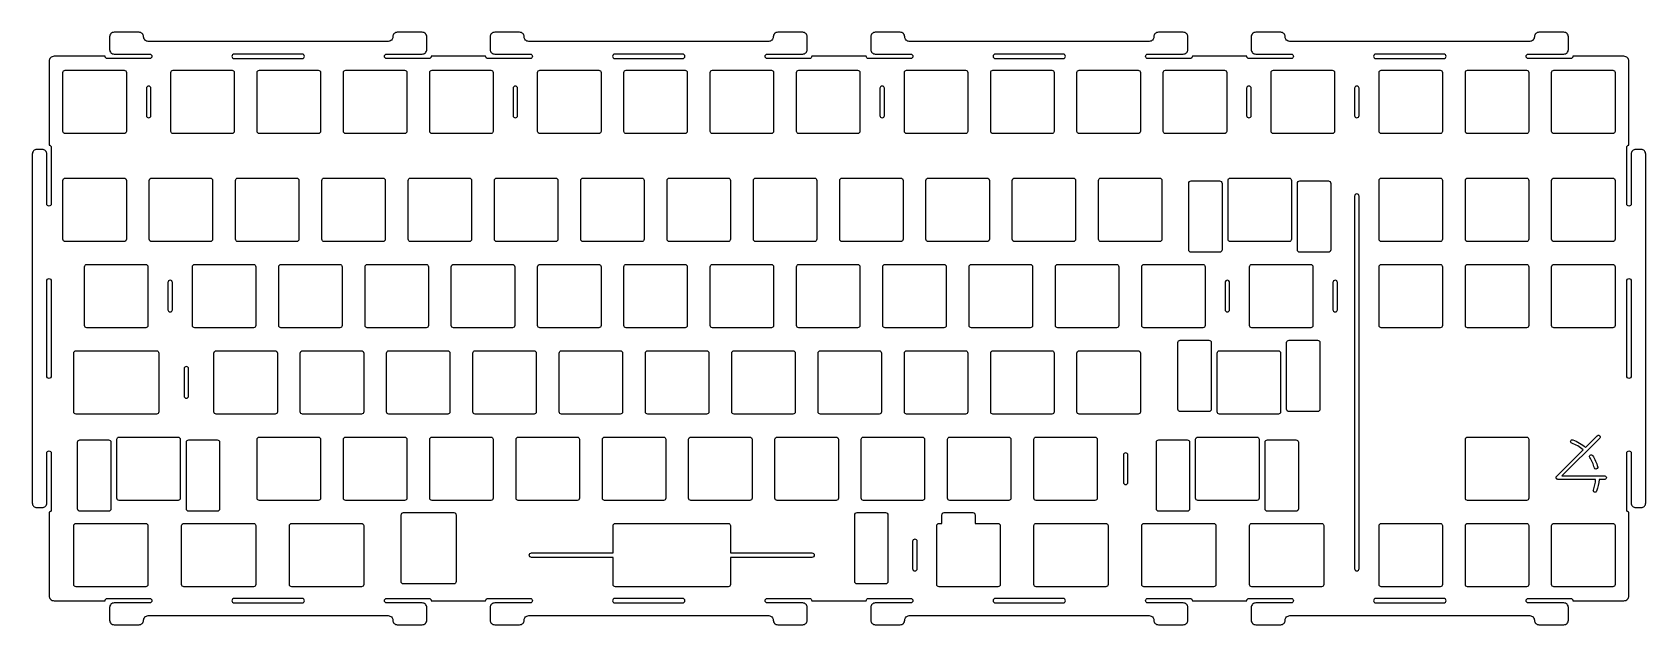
# Model space of a CAD drawing. Header units: millimetres. Extents: x 0 to 356, y 0 to 131.
import ezdxf

# ---------------------------------------------------------------- set-up
doc = ezdxf.new("R2010")
doc.units = ezdxf.units.MM
doc.layers.add('1', color=18, linetype='Continuous', true_color=0x000000)

msp = doc.modelspace()

# ---------------------------------------------------------------- linework, layer by layer
at = {"layer": '1', "color": 7, "true_color": 0xffffff}
for p, q in [((347.12, 32.84, 1.5), (347.12, 32.84, 1.5)), ((128.22, 15.87, 1.5), (128.22, 21.87, 1.5)), ((128.72, 22.37, 1.5), (153.62, 22.37, 1.5)), ((154.12, 21.87, 1.5), (154.12, 15.87, 1.5)), ((128.22, 8.88, 1.5), (128.22, 14.87, 1.5)), ((154.12, 14.87, 1.5), (154.12, 8.88, 1.5)), ((153.62, 8.38, 1.5), (128.72, 8.38, 1.5))]:
    msp.add_line(p, q, dxfattribs=at)
for points in [[(246.58, 128.76), (193.58, 128.76, -0.414214), (192.58, 129.76, 0.414214), (191.58, 130.76), (186.08, 130.76, 0.414214), (185.08, 129.76), (185.08, 126.96, 0.414214), (186.08, 125.96), (193.91, 125.96, -1), (193.91, 124.96), (184.58, 124.96, -0.414214), (184.08, 125.46), (172.08, 125.46, -0.414214), (171.58, 124.96), (162.25, 124.96, -1), (162.25, 125.96), (170.08, 125.96, 0.414214), (171.08, 126.96), (171.08, 129.76, 0.414214), (170.08, 130.76), (164.58, 130.76, 0.414214), (163.58, 129.76, -0.414214), (162.58, 128.76), (109.58, 128.76, -0.414214), (108.58, 129.76, 0.414214), (107.58, 130.76), (102.08, 130.76, 0.414214), (101.08, 129.76), (101.08, 126.96, 0.414214), (102.08, 125.96), (109.91, 125.96, -1), (109.91, 124.96), (100.58, 124.96, -0.414214), (100.08, 125.46), (88.08, 125.46, -0.414214), (87.58, 124.96), (78.25, 124.96, -1), (78.25, 125.96), (86.08, 125.96, 0.414214), (87.08, 126.96), (87.08, 129.76, 0.414214), (86.08, 130.76), (80.58, 130.76, 0.414214), (79.58, 129.76, -0.414214), (78.58, 128.76), (25.58, 128.76, -0.414214), (24.58, 129.76, 0.414214), (23.58, 130.76), (18.08, 130.76, 0.414214), (17.08, 129.76), (17.08, 126.96, 0.414214), (18.08, 125.96), (25.91, 125.96, -1), (25.91, 124.96), (16.58, 124.96, -0.414214), (16.08, 125.46), (4.8, 125.46, 0.414214), (3.7, 124.36), (3.7, 105.88, -0.414214), (4.2, 105.38), (4.2, 92.88, -1), (3.2, 92.88), (3.2, 103.88, 0.414214), (2.2, 104.88), (1, 104.88, 0.414214), (0, 103.88), (0, 26.88, 0.414214), (1, 25.88), (2.2, 25.88, 0.414214), (3.2, 26.88), (3.2, 37.88, -1), (4.2, 37.88), (4.2, 25.38, -0.414214), (3.7, 24.88), (3.7, 6.4, 0.414214), (4.8, 5.3), (16.08, 5.3, -0.414214), (16.58, 5.8), (25.91, 5.8, -1), (25.91, 4.8), (18.08, 4.8, 0.414214), (17.08, 3.8), (17.08, 1, 0.414214), (18.08, 0), (23.58, 0, 0.414214), (24.58, 1, -0.414214), (25.58, 2), (78.58, 2, -0.414214), (79.58, 1, 0.414214), (80.58, 0), (86.08, 0, 0.414214), (87.08, 1), (87.08, 3.8, 0.414214), (86.08, 4.8), (78.25, 4.8, -1), (78.25, 5.8), (87.58, 5.8, -0.414214), (88.08, 5.3), (100.08, 5.3, -0.414214), (100.58, 5.8), (109.91, 5.8, -1), (109.91, 4.8), (102.08, 4.8, 0.414214), (101.08, 3.8), (101.08, 1, 0.414214), (102.08, 0), (107.58, 0, 0.414214), (108.58, 1, -0.414214), (109.58, 2), (162.58, 2, -0.414214), (163.58, 1, 0.414214), (164.58, 0), (170.08, 0, 0.414214), (171.08, 1), (171.08, 3.8, 0.414214), (170.08, 4.8), (162.25, 4.8, -1), (162.25, 5.8), (171.58, 5.8, -0.414214), (172.08, 5.3), (184.08, 5.3, -0.414214), (184.58, 5.8), (193.91, 5.8, -1), (193.91, 4.8), (186.08, 4.8, 0.414214), (185.08, 3.8), (185.08, 1, 0.414214), (186.08, 0), (191.58, 0, 0.414214), (192.58, 1, -0.414214), (193.58, 2), (246.58, 2, -0.414214), (247.58, 1, 0.414214), (248.58, 0), (254.08, 0, 0.414214), (255.08, 1), (255.08, 3.8, 0.414214), (254.08, 4.8), (246.25, 4.8, -1), (246.25, 5.8), (255.58, 5.8, -0.414214), (256.08, 5.3), (268.08, 5.3, -0.414214), (268.58, 5.8), (277.91, 5.8, -1), (277.91, 4.8), (270.08, 4.8, 0.414214), (269.08, 3.8), (269.08, 1, 0.414214), (270.08, 0), (275.58, 0, 0.414214), (276.58, 1, -0.414214), (277.58, 2), (330.58, 2, -0.414214), (331.58, 1, 0.414214), (332.58, 0), (338.08, 0, 0.414214), (339.08, 1), (339.08, 3.8, 0.414214), (338.08, 4.8), (330.25, 4.8, -1), (330.25, 5.8), (339.58, 5.8, -0.414214), (340.08, 5.3), (351.36, 5.3, 0.414214), (352.46, 6.4), (352.46, 24.88, -0.414214), (351.96, 25.38), (351.96, 37.88, -1), (352.96, 37.88), (352.96, 26.88, 0.414214), (353.96, 25.88), (355.16, 25.88, 0.414214), (356.16, 26.88), (356.16, 103.88, 0.414214), (355.16, 104.88), (353.96, 104.88, 0.414214), (352.96, 103.88), (352.96, 92.88, -1), (351.96, 92.88), (351.96, 105.38, -0.414214), (352.46, 105.88), (352.46, 124.36, 0.414214), (351.36, 125.46), (340.08, 125.46, -0.414214), (339.58, 124.96), (330.25, 124.96, -1), (330.25, 125.96), (338.08, 125.96, 0.414214), (339.08, 126.96), (339.08, 129.76, 0.414214), (338.08, 130.76), (332.58, 130.76, 0.414214), (331.58, 129.76, -0.414214), (330.58, 128.76), (277.58, 128.76, -0.414214), (276.58, 129.76, 0.414214), (275.58, 130.76), (270.08, 130.76, 0.414214), (269.08, 129.76), (269.08, 126.96, 0.414214), (270.08, 125.96), (277.91, 125.96, -1), (277.91, 124.96), (268.58, 124.96, -0.414214), (268.08, 125.46), (256.08, 125.46, -0.414214), (255.58, 124.96), (246.25, 124.96, -1), (246.25, 125.96), (254.08, 125.96, 0.414214), (255.08, 126.96), (255.08, 129.76, 0.414214), (254.08, 130.76), (248.58, 130.76, 0.414214), (247.58, 129.76, -0.414214)], [(44.58, 124.95), (59.58, 124.95, 1), (59.58, 125.95), (44.58, 125.95, 1)], [(128.58, 124.95), (143.58, 124.95, 1), (143.58, 125.95), (128.58, 125.95, 1)], [(212.58, 124.95), (227.58, 124.95, 1), (227.58, 125.95), (212.58, 125.95, 1)], [(296.58, 124.95), (311.58, 124.95, 1), (311.58, 125.95), (296.58, 125.95, 1)], [(7.27, 122.39), (20.27, 122.39, -0.414214), (20.77, 121.89), (20.77, 108.89, -0.414214), (20.27, 108.39), (7.27, 108.39, -0.414214), (6.77, 108.89), (6.77, 121.89, -0.414214)], [(30.59, 108.89), (30.59, 121.89, -0.414214), (31.09, 122.39), (44.09, 122.39, -0.414214), (44.59, 121.89), (44.59, 108.89, -0.414214), (44.09, 108.39), (31.09, 108.39, -0.414214)], [(49.64, 108.89), (49.64, 121.89, -0.414214), (50.14, 122.39), (63.14, 122.39, -0.414214), (63.64, 121.89), (63.64, 108.89, -0.414214), (63.14, 108.39), (50.14, 108.39, -0.414214)], [(69.19, 122.39), (82.19, 122.39, -0.414214), (82.69, 121.89), (82.69, 108.89, -0.414214), (82.19, 108.39), (69.19, 108.39, -0.414214), (68.69, 108.89), (68.69, 121.89, -0.414214)], [(87.74, 108.89), (87.74, 121.89, -0.414214), (88.24, 122.39), (101.24, 122.39, -0.414214), (101.74, 121.89), (101.74, 108.89, -0.414214), (101.24, 108.39), (88.24, 108.39, -0.414214)], [(125.55, 121.89), (125.55, 108.89, -0.414214), (125.05, 108.39), (112.05, 108.39, -0.414214), (111.55, 108.89), (111.55, 121.89, -0.414214), (112.05, 122.39), (125.05, 122.39, -0.414214)], [(144.6, 121.89), (144.6, 108.89, -0.414214), (144.1, 108.39), (131.1, 108.39, -0.414214), (130.6, 108.89), (130.6, 121.89, -0.414214), (131.1, 122.39), (144.1, 122.39, -0.414214)], [(150.15, 122.39), (163.15, 122.39, -0.414214), (163.65, 121.89), (163.65, 108.89, -0.414214), (163.15, 108.39), (150.15, 108.39, -0.414214), (149.65, 108.89), (149.65, 121.89, -0.414214)], [(169.2, 122.39), (182.2, 122.39, -0.414214), (182.7, 121.89), (182.7, 108.89, -0.414214), (182.2, 108.39), (169.2, 108.39, -0.414214), (168.7, 108.89), (168.7, 121.89, -0.414214)], [(193.01, 122.39), (206.01, 122.39, -0.414214), (206.51, 121.89), (206.51, 108.89, -0.414214), (206.01, 108.39), (193.01, 108.39, -0.414214), (192.51, 108.89), (192.51, 121.89, -0.414214)], [(211.56, 108.89), (211.56, 121.89, -0.414214), (212.06, 122.39), (225.06, 122.39, -0.414214), (225.56, 121.89), (225.56, 108.89, -0.414214), (225.06, 108.39), (212.06, 108.39, -0.414214)], [(231.11, 122.39), (244.11, 122.39, -0.414214), (244.61, 121.89), (244.61, 108.89, -0.414214), (244.11, 108.39), (231.11, 108.39, -0.414214), (230.61, 108.89), (230.61, 121.89, -0.414214)], [(249.66, 108.89), (249.66, 121.89, -0.414214), (250.16, 122.39), (263.16, 122.39, -0.414214), (263.66, 121.89), (263.66, 108.89, -0.414214), (263.16, 108.39), (250.16, 108.39, -0.414214)], [(273.47, 108.89), (273.47, 121.89, -0.414214), (273.97, 122.39), (286.97, 122.39, -0.414214), (287.47, 121.89), (287.47, 108.89, -0.414214), (286.97, 108.39), (273.97, 108.39, -0.414214)], [(310.79, 108.39), (297.79, 108.39, -0.414214), (297.29, 108.89), (297.29, 121.89, -0.414214), (297.79, 122.39), (310.79, 122.39, -0.414214), (311.29, 121.89), (311.29, 108.89, -0.414214)], [(316.84, 122.39), (329.84, 122.39, -0.414214), (330.34, 121.89), (330.34, 108.89, -0.414214), (329.84, 108.39), (316.84, 108.39, -0.414214), (316.34, 108.89), (316.34, 121.89, -0.414214)], [(349.39, 121.89), (349.39, 108.89, -0.414214), (348.89, 108.39), (335.89, 108.39, -0.414214), (335.39, 108.89), (335.39, 121.89, -0.414214), (335.89, 122.39), (348.89, 122.39, -0.414214)], [(25.68, 111.89, 0.414214), (26.18, 112.39), (26.18, 118.39, 1), (25.18, 118.39), (25.18, 112.39, 0.414214)], [(106.64, 111.89, 0.414214), (107.14, 112.39), (107.14, 118.39, 1), (106.14, 118.39), (106.14, 112.39, 0.414214)], [(187.61, 111.89, 0.414214), (188.11, 112.39), (188.11, 118.39, 1), (187.11, 118.39), (187.11, 112.39, 0.414214)], [(268.57, 111.89, 0.414214), (269.07, 112.39), (269.07, 118.39, 1), (268.07, 118.39), (268.07, 112.39, 0.414214)], [(292.38, 111.89, 0.414214), (292.88, 112.39), (292.88, 118.39, 1), (291.88, 118.39), (291.88, 112.39, 0.414214)], [(6.77, 85.08), (6.77, 98.07, -0.414214), (7.27, 98.57), (20.27, 98.57, -0.414214), (20.77, 98.07), (20.77, 85.08, -0.414214), (20.27, 84.58), (7.27, 84.58, -0.414214)], [(39.82, 98.07), (39.82, 85.08, -0.414214), (39.32, 84.58), (26.33, 84.58, -0.414214), (25.83, 85.08), (25.83, 98.07, -0.414214), (26.33, 98.57), (39.32, 98.57, -0.414214)], [(44.88, 85.08), (44.88, 98.07, -0.414214), (45.38, 98.57), (58.37, 98.57, -0.414214), (58.87, 98.07), (58.87, 85.08, -0.414214), (58.37, 84.58), (45.38, 84.58, -0.414214)], [(63.93, 85.08), (63.93, 98.07, -0.414214), (64.43, 98.57), (77.42, 98.57, -0.414214), (77.92, 98.07), (77.92, 85.08, -0.414214), (77.42, 84.58), (64.43, 84.58, -0.414214)], [(83.48, 98.57), (96.47, 98.57, -0.414214), (96.97, 98.07), (96.97, 85.08, -0.414214), (96.47, 84.58), (83.48, 84.58, -0.414214), (82.98, 85.08), (82.98, 98.07, -0.414214)], [(102.02, 85.08), (102.02, 98.07, -0.414214), (102.52, 98.57), (115.52, 98.57, -0.414214), (116.02, 98.07), (116.02, 85.08, -0.414214), (115.52, 84.58), (102.52, 84.58, -0.414214)], [(121.07, 85.08), (121.07, 98.07, -0.414214), (121.57, 98.57), (134.57, 98.57, -0.414214), (135.07, 98.07), (135.07, 85.08, -0.414214), (134.57, 84.58), (121.57, 84.58, -0.414214)], [(140.63, 98.57), (153.62, 98.57, -0.414214), (154.12, 98.07), (154.12, 85.08, -0.414214), (153.62, 84.58), (140.63, 84.58, -0.414214), (140.13, 85.08), (140.13, 98.07, -0.414214)], [(173.17, 98.07), (173.17, 85.08, -0.414214), (172.67, 84.58), (159.68, 84.58, -0.414214), (159.18, 85.08), (159.18, 98.07, -0.414214), (159.68, 98.57), (172.67, 98.57, -0.414214)], [(191.72, 84.58), (178.73, 84.58, -0.414214), (178.23, 85.08), (178.23, 98.07, -0.414214), (178.73, 98.57), (191.72, 98.57, -0.414214), (192.22, 98.07), (192.22, 85.08, -0.414214)], [(210.77, 84.58), (197.78, 84.58, -0.414214), (197.28, 85.08), (197.28, 98.07, -0.414214), (197.78, 98.57), (210.77, 98.57, -0.414214), (211.27, 98.07), (211.27, 85.08, -0.414214)], [(216.83, 98.57), (229.82, 98.57, -0.414214), (230.32, 98.07), (230.32, 85.08, -0.414214), (229.82, 84.58), (216.83, 84.58, -0.414214), (216.33, 85.08), (216.33, 98.07, -0.414214)], [(235.88, 98.57), (248.87, 98.57, -0.414214), (249.37, 98.07), (249.37, 85.08, -0.414214), (248.87, 84.58), (235.88, 84.58, -0.414214), (235.38, 85.08), (235.38, 98.07, -0.414214)], [(262.63, 97.42), (262.63, 82.72, -0.414214), (262.1, 82.2), (255.8, 82.2, -0.414214), (255.28, 82.72), (255.28, 97.42, -0.414214), (255.8, 97.95), (262.1, 97.95, -0.414214)], [(263.95, 85.08), (263.95, 98.07, -0.414214), (264.45, 98.57), (277.45, 98.57, -0.414214), (277.95, 98.07), (277.95, 85.08, -0.414214), (277.45, 84.58), (264.45, 84.58, -0.414214)], [(286.1, 82.2), (279.8, 82.2, -0.414214), (279.27, 82.72), (279.27, 97.42, -0.414214), (279.8, 97.95), (286.1, 97.95, -0.414214), (286.62, 97.42), (286.62, 82.72, -0.414214)], [(311.29, 98.07), (311.29, 85.08, -0.414214), (310.79, 84.58), (297.79, 84.58, -0.414214), (297.29, 85.08), (297.29, 98.07, -0.414214), (297.79, 98.57), (310.79, 98.57, -0.414214)], [(329.84, 84.58), (316.84, 84.58, -0.414214), (316.34, 85.08), (316.34, 98.07, -0.414214), (316.84, 98.57), (329.84, 98.57, -0.414214), (330.34, 98.07), (330.34, 85.08, -0.414214)], [(348.89, 84.58), (335.89, 84.58, -0.414214), (335.39, 85.08), (335.39, 98.07, -0.414214), (335.89, 98.57), (348.89, 98.57, -0.414214), (349.39, 98.07), (349.39, 85.08, -0.414214)], [(292.38, 11.88, 0.414214), (292.88, 12.38), (292.88, 94.57, 1), (291.88, 94.57), (291.88, 12.38, 0.414214)], [(12.04, 79.52), (25.04, 79.52, -0.414214), (25.54, 79.02), (25.54, 66.03, -0.414214), (25.04, 65.53), (12.04, 65.53, -0.414214), (11.54, 66.03), (11.54, 79.02, -0.414214)], [(35.85, 79.52), (48.85, 79.52, -0.414214), (49.35, 79.02), (49.35, 66.03, -0.414214), (48.85, 65.53), (35.85, 65.53, -0.414214), (35.35, 66.03), (35.35, 79.02, -0.414214)], [(67.9, 65.53), (54.9, 65.53, -0.414214), (54.4, 66.03), (54.4, 79.02, -0.414214), (54.9, 79.52), (67.9, 79.52, -0.414214), (68.4, 79.02), (68.4, 66.03, -0.414214)], [(73.45, 66.03), (73.45, 79.02, -0.414214), (73.95, 79.52), (86.95, 79.52, -0.414214), (87.45, 79.02), (87.45, 66.03, -0.414214), (86.95, 65.53), (73.95, 65.53, -0.414214)], [(106, 65.53), (93, 65.53, -0.414214), (92.5, 66.03), (92.5, 79.02, -0.414214), (93, 79.52), (106, 79.52, -0.414214), (106.5, 79.02), (106.5, 66.03, -0.414214)], [(111.55, 66.03), (111.55, 79.02, -0.414214), (112.05, 79.52), (125.05, 79.52, -0.414214), (125.55, 79.02), (125.55, 66.03, -0.414214), (125.05, 65.53), (112.05, 65.53, -0.414214)], [(130.6, 66.03), (130.6, 79.02, -0.414214), (131.1, 79.52), (144.1, 79.52, -0.414214), (144.6, 79.02), (144.6, 66.03, -0.414214), (144.1, 65.53), (131.1, 65.53, -0.414214)], [(163.15, 65.53), (150.15, 65.53, -0.414214), (149.65, 66.03), (149.65, 79.02, -0.414214), (150.15, 79.52), (163.15, 79.52, -0.414214), (163.65, 79.02), (163.65, 66.03, -0.414214)], [(169.2, 79.52), (182.2, 79.52, -0.414214), (182.7, 79.02), (182.7, 66.03, -0.414214), (182.2, 65.53), (169.2, 65.53, -0.414214), (168.7, 66.03), (168.7, 79.02, -0.414214)], [(201.75, 79.02), (201.75, 66.03, -0.414214), (201.25, 65.53), (188.25, 65.53, -0.414214), (187.75, 66.03), (187.75, 79.02, -0.414214), (188.25, 79.52), (201.25, 79.52, -0.414214)], [(220.3, 65.53), (207.3, 65.53, -0.414214), (206.8, 66.03), (206.8, 79.02, -0.414214), (207.3, 79.52), (220.3, 79.52, -0.414214), (220.8, 79.02), (220.8, 66.03, -0.414214)], [(239.35, 65.53), (226.35, 65.53, -0.414214), (225.85, 66.03), (225.85, 79.02, -0.414214), (226.35, 79.52), (239.35, 79.52, -0.414214), (239.85, 79.02), (239.85, 66.03, -0.414214)], [(258.4, 65.53), (245.4, 65.53, -0.414214), (244.9, 66.03), (244.9, 79.02, -0.414214), (245.4, 79.52), (258.4, 79.52, -0.414214), (258.9, 79.02), (258.9, 66.03, -0.414214)], [(282.21, 65.53), (269.21, 65.53, -0.414214), (268.71, 66.03), (268.71, 79.02, -0.414214), (269.21, 79.52), (282.21, 79.52, -0.414214), (282.71, 79.02), (282.71, 66.03, -0.414214)], [(310.79, 65.53), (297.79, 65.53, -0.414214), (297.29, 66.03), (297.29, 79.02, -0.414214), (297.79, 79.52), (310.79, 79.52, -0.414214), (311.29, 79.02), (311.29, 66.03, -0.414214)], [(316.84, 79.52), (329.84, 79.52, -0.414214), (330.34, 79.02), (330.34, 66.03, -0.414214), (329.84, 65.53), (316.84, 65.53, -0.414214), (316.34, 66.03), (316.34, 79.02, -0.414214)], [(349.39, 79.02), (349.39, 66.03, -0.414214), (348.89, 65.53), (335.89, 65.53, -0.414214), (335.39, 66.03), (335.39, 79.02, -0.414214), (335.89, 79.52), (348.89, 79.52, -0.414214)], [(3.7, 76.38, -0.414214), (4.2, 75.88), (4.2, 54.88, -1), (3.2, 54.88), (3.2, 75.88, -0.414214)], [(30.44, 69.03, 0.414214), (30.94, 69.53), (30.94, 75.52, 1), (29.94, 75.52), (29.94, 69.53, 0.414214)], [(263.81, 69.03, 0.414214), (264.31, 69.53), (264.31, 75.52, 1), (263.31, 75.52), (263.31, 69.53, 0.414214)], [(287.62, 69.03, 0.414214), (288.12, 69.53), (288.12, 75.52, 1), (287.12, 75.52), (287.12, 69.53, 0.414214)], [(352.46, 54.38, -0.414214), (351.96, 54.88), (351.96, 75.88, -1), (352.96, 75.88), (352.96, 54.88, -0.414214)], [(253.42, 62.8), (259.72, 62.8, -0.414214), (260.24, 62.28), (260.24, 47.58, -0.414214), (259.72, 47.05), (253.42, 47.05, -0.414214), (252.89, 47.58), (252.89, 62.28, -0.414214)], [(283.72, 47.05), (277.42, 47.05, -0.414214), (276.89, 47.58), (276.89, 62.28, -0.414214), (277.42, 62.8), (283.72, 62.8, -0.414214), (284.24, 62.28), (284.24, 47.58, -0.414214)], [(27.42, 46.48), (9.66, 46.48, -0.414214), (9.16, 46.98), (9.16, 59.97, -0.414214), (9.66, 60.47), (27.42, 60.47, -0.414214), (27.92, 59.97), (27.92, 46.98, -0.414214)], [(53.61, 46.48), (40.61, 46.48, -0.414214), (40.11, 46.98), (40.11, 59.97, -0.414214), (40.61, 60.47), (53.61, 60.47, -0.414214), (54.11, 59.97), (54.11, 46.98, -0.414214)], [(73.16, 59.97), (73.16, 46.98, -0.414214), (72.66, 46.48), (59.66, 46.48, -0.414214), (59.16, 46.98), (59.16, 59.97, -0.414214), (59.66, 60.47), (72.66, 60.47, -0.414214)], [(91.71, 46.48), (78.71, 46.48, -0.414214), (78.21, 46.98), (78.21, 59.97, -0.414214), (78.71, 60.47), (91.71, 60.47, -0.414214), (92.21, 59.97), (92.21, 46.98, -0.414214)], [(111.26, 59.97), (111.26, 46.98, -0.414214), (110.76, 46.48), (97.76, 46.48, -0.414214), (97.26, 46.98), (97.26, 59.97, -0.414214), (97.76, 60.47), (110.76, 60.47, -0.414214)], [(130.31, 59.97), (130.31, 46.98, -0.414214), (129.81, 46.48), (116.81, 46.48, -0.414214), (116.31, 46.98), (116.31, 59.97, -0.414214), (116.81, 60.47), (129.81, 60.47, -0.414214)], [(148.86, 46.48), (135.86, 46.48, -0.414214), (135.36, 46.98), (135.36, 59.97, -0.414214), (135.86, 60.47), (148.86, 60.47, -0.414214), (149.36, 59.97), (149.36, 46.98, -0.414214)], [(167.91, 46.48), (154.91, 46.48, -0.414214), (154.41, 46.98), (154.41, 59.97, -0.414214), (154.91, 60.47), (167.91, 60.47, -0.414214), (168.41, 59.97), (168.41, 46.98, -0.414214)], [(173.46, 46.98), (173.46, 59.97, -0.414214), (173.96, 60.47), (186.96, 60.47, -0.414214), (187.46, 59.97), (187.46, 46.98, -0.414214), (186.96, 46.48), (173.96, 46.48, -0.414214)], [(206.51, 59.97), (206.51, 46.98, -0.414214), (206.01, 46.48), (193.01, 46.48, -0.414214), (192.51, 46.98), (192.51, 59.97, -0.414214), (193.01, 60.47), (206.01, 60.47, -0.414214)], [(211.56, 59.97, -0.414214), (212.06, 60.47), (225.06, 60.47, -0.414214), (225.56, 59.97), (225.56, 46.98, -0.414214), (225.06, 46.48), (212.06, 46.48, -0.414214), (211.56, 46.98)], [(244.61, 59.97), (244.61, 46.98, -0.414214), (244.11, 46.48), (231.11, 46.48, -0.414214), (230.61, 46.98), (230.61, 59.97, -0.414214), (231.11, 60.47), (244.11, 60.47, -0.414214)], [(275.57, 59.97), (275.57, 46.98, -0.414214), (275.07, 46.48), (262.07, 46.48, -0.414214), (261.57, 46.98), (261.57, 59.97, -0.414214), (262.07, 60.47), (275.07, 60.47, -0.414214)], [(34.02, 49.98, 0.414214), (34.52, 50.48), (34.52, 56.47, 1), (33.52, 56.47), (33.52, 50.48, 0.414214)], [(16.83, 25.05), (10.53, 25.05, -0.414214), (10.01, 25.58), (10.01, 40.28, -0.414214), (10.53, 40.8), (16.83, 40.8, -0.414214), (17.36, 40.28), (17.36, 25.58, -0.414214)], [(18.68, 27.93), (18.68, 40.92, -0.414214), (19.18, 41.42), (32.18, 41.42, -0.414214), (32.68, 40.92), (32.68, 27.93, -0.414214), (32.18, 27.43), (19.18, 27.43, -0.414214)], [(40.83, 25.05), (34.53, 25.05, -0.414214), (34.01, 25.58), (34.01, 40.28, -0.414214), (34.53, 40.8), (40.83, 40.8, -0.414214), (41.36, 40.28), (41.36, 25.58, -0.414214)], [(50.14, 41.42), (63.14, 41.42, -0.414214), (63.64, 40.92), (63.64, 27.93, -0.414214), (63.14, 27.43), (50.14, 27.43, -0.414214), (49.64, 27.93), (49.64, 40.92, -0.414214)], [(69.19, 41.42), (82.19, 41.42, -0.414214), (82.69, 40.92), (82.69, 27.93, -0.414214), (82.19, 27.43), (69.19, 27.43, -0.414214), (68.69, 27.93), (68.69, 40.92, -0.414214)], [(87.74, 27.93), (87.74, 40.92, -0.414214), (88.24, 41.42), (101.24, 41.42, -0.414214), (101.74, 40.92), (101.74, 27.93, -0.414214), (101.24, 27.43), (88.24, 27.43, -0.414214)], [(107.29, 41.42), (120.29, 41.42, -0.414214), (120.79, 40.92), (120.79, 27.93, -0.414214), (120.29, 27.43), (107.29, 27.43, -0.414214), (106.79, 27.93), (106.79, 40.92, -0.414214)], [(126.34, 41.42), (139.34, 41.42, -0.414214), (139.84, 40.92), (139.84, 27.93, -0.414214), (139.34, 27.43), (126.34, 27.43, -0.414214), (125.84, 27.93), (125.84, 40.92, -0.414214)], [(158.39, 27.43), (145.39, 27.43, -0.414214), (144.89, 27.93), (144.89, 40.92, -0.414214), (145.39, 41.42), (158.39, 41.42, -0.414214), (158.89, 40.92), (158.89, 27.93, -0.414214)], [(164.44, 41.42), (177.44, 41.42, -0.414214), (177.94, 40.92), (177.94, 27.93, -0.414214), (177.44, 27.43), (164.44, 27.43, -0.414214), (163.94, 27.93), (163.94, 40.92, -0.414214)], [(196.99, 40.92), (196.99, 27.93, -0.414214), (196.49, 27.43), (183.49, 27.43, -0.414214), (182.99, 27.93), (182.99, 40.92, -0.414214), (183.49, 41.42), (196.49, 41.42, -0.414214)], [(202.54, 41.42), (215.54, 41.42, -0.414214), (216.04, 40.92), (216.04, 27.93, -0.414214), (215.54, 27.43), (202.54, 27.43, -0.414214), (202.04, 27.93), (202.04, 40.92, -0.414214)], [(234.59, 27.43), (221.59, 27.43, -0.414214), (221.09, 27.93), (221.09, 40.92, -0.414214), (221.59, 41.42), (234.59, 41.42, -0.414214), (235.09, 40.92), (235.09, 27.93, -0.414214)], [(254.96, 25.05), (248.66, 25.05, -0.414214), (248.13, 25.58), (248.13, 40.28, -0.414214), (248.66, 40.8), (254.96, 40.8, -0.414214), (255.48, 40.28), (255.48, 25.58, -0.414214)], [(270.31, 27.43), (257.31, 27.43, -0.414214), (256.81, 27.93), (256.81, 40.92, -0.414214), (257.31, 41.42), (270.31, 41.42, -0.414214), (270.81, 40.92), (270.81, 27.93, -0.414214)], [(278.96, 25.05), (272.66, 25.05, -0.414214), (272.13, 25.58), (272.13, 40.28, -0.414214), (272.66, 40.8), (278.96, 40.8, -0.414214), (279.48, 40.28), (279.48, 25.58, -0.414214)], [(316.84, 41.42), (329.84, 41.42, -0.414214), (330.34, 40.92), (330.34, 27.93, -0.414214), (329.84, 27.43), (316.84, 27.43, -0.414214), (316.34, 27.93), (316.34, 40.92, -0.414214)], [(347.12, 32.84, -1.000318), (347.12, 32.09), (345.85, 32.09, -0.076706), (345.31, 29.47, -1), (344.61, 29.73, 0.075599), (345.09, 32.09), (336.74, 32.09), (336.67, 32.1), (336.67, 32.1), (336.6, 32.12), (336.6, 32.12), (336.54, 32.15), (336.53, 32.15), (336.48, 32.2), (336.43, 32.26), (336.43, 32.26), (336.39, 32.32), (336.39, 32.33), (336.37, 32.39), (336.37, 32.4), (336.37, 32.47), (336.37, 32.54), (336.37, 32.54), (336.39, 32.61), (336.39, 32.61), (336.43, 32.67), (336.43, 32.68), (336.48, 32.73), (342.34, 38.6, 0.092522), (339.82, 40.09, -1), (340.08, 40.8, -0.093967), (342.88, 39.13), (345.47, 41.72, -1.015046), (346, 41.19), (337.65, 32.84)], [(241.36, 30.93, 0.414214), (241.86, 31.43), (241.86, 37.42, 1), (240.86, 37.42), (240.86, 31.43, 0.414214)], [(343.9, 37.46, -0.414205), (344.42, 37.35, -0.08017), (345.56, 34.81), (345.57, 34.72, -0.870958), (344.83, 34.62, 0.080117), (343.79, 36.94, -0.414029)], [(9.66, 22.37), (25.04, 22.37, -0.414214), (25.54, 21.87), (25.54, 8.88, -0.414214), (25.04, 8.38), (9.66, 8.38, -0.414214), (9.16, 8.88), (9.16, 21.87, -0.414214)], [(48.85, 8.38), (33.47, 8.38, -0.414214), (32.97, 8.88), (32.97, 21.87, -0.414214), (33.47, 22.37), (48.85, 22.37, -0.414214), (49.35, 21.87), (49.35, 8.88, -0.414214)], [(57.28, 22.37), (72.66, 22.37, -0.414214), (73.16, 21.87), (73.16, 8.88, -0.414214), (72.66, 8.38), (57.28, 8.38, -0.414214), (56.78, 8.88), (56.78, 21.87, -0.414214)], [(93.05, 9), (81.95, 9, -0.414214), (81.43, 9.53), (81.43, 24.23, -0.414214), (81.95, 24.75), (93.05, 24.75, -0.414214), (93.57, 24.23), (93.57, 9.53, -0.414214)], [(182.07, 24.75), (188.37, 24.75, -0.414214), (188.89, 24.23), (188.89, 9.53, -0.414214), (188.37, 9), (182.07, 9, -0.414214), (181.54, 9.53), (181.54, 24.23, -0.414214)], [(213.16, 8.38), (200.16, 8.38, -0.414214), (199.66, 8.88), (199.66, 21.87, -0.414214), (200.16, 22.37), (200.79, 22.37), (200.79, 24.23, -0.414214), (201.31, 24.75), (207.61, 24.75, -0.414214), (208.14, 24.23), (208.14, 22.37), (213.16, 22.37, -0.414214), (213.66, 21.87), (213.66, 8.88, -0.414214)], [(236.97, 8.38), (221.59, 8.38, -0.414214), (221.09, 8.88), (221.09, 21.87, -0.414214), (221.59, 22.37), (236.97, 22.37, -0.414214), (237.47, 21.87), (237.47, 8.88, -0.414214)], [(260.78, 8.38), (245.4, 8.38, -0.414214), (244.9, 8.88), (244.9, 21.87, -0.414214), (245.4, 22.37), (260.78, 22.37, -0.414214), (261.28, 21.87), (261.28, 8.88, -0.414214)], [(269.21, 22.37), (284.59, 22.37, -0.414214), (285.09, 21.87), (285.09, 8.88, -0.414214), (284.59, 8.38), (269.21, 8.38, -0.414214), (268.71, 8.88), (268.71, 21.87, -0.414214)], [(297.79, 22.37), (310.79, 22.37, -0.414214), (311.29, 21.87), (311.29, 8.88, -0.414214), (310.79, 8.38), (297.79, 8.38, -0.414214), (297.29, 8.88), (297.29, 21.87, -0.414214)], [(316.84, 22.37), (329.84, 22.37, -0.414214), (330.34, 21.87), (330.34, 8.88, -0.414214), (329.84, 8.38), (316.84, 8.38, -0.414214), (316.34, 8.88), (316.34, 21.87, -0.414214)], [(348.89, 8.38), (335.89, 8.38, -0.414214), (335.39, 8.88), (335.39, 21.87, -0.414214), (335.89, 22.37), (348.89, 22.37, -0.414214), (349.39, 21.87), (349.39, 8.88, -0.414214)], [(194.84, 11.88, 0.414214), (195.34, 12.38), (195.34, 18.37, 1), (194.34, 18.37), (194.34, 12.38, 0.414214)], [(59.58, 5.81), (44.58, 5.81, 1), (44.58, 4.81), (59.58, 4.81, 1)], [(143.58, 5.81), (128.58, 5.81, 1), (128.58, 4.81), (143.58, 4.81, 1)], [(227.58, 5.81), (212.58, 5.81, 1), (212.58, 4.81), (227.58, 4.81, 1)], [(311.58, 5.81), (296.58, 5.81, 1), (296.58, 4.81), (311.58, 4.81, 1)]]:
    msp.add_lwpolyline(points, format="xyb", close=True, dxfattribs=at)
for points in [[(128.22, 14.87), (110.22, 14.87, -1), (110.22, 15.87), (128.22, 15.87)], [(154.12, 15.87), (172.12, 15.87, -1), (172.12, 14.87), (154.12, 14.87)]]:
    msp.add_lwpolyline(points, format="xyb", dxfattribs=at)
at = {"layer": '1', "color": 7, "true_color": 0xffffff, "extrusion": (0, 0, -1)}
for centre, start, end in [((-128.72, 21.87, -1.5), 0, 90), ((-153.62, 21.87, -1.5), 90, 180), ((-128.72, 8.88, -1.5), 270, 360), ((-153.62, 8.88, -1.5), 180, 270)]:
    msp.add_arc(centre, 0.5, start, end, dxfattribs=at)

doc.saveas('drawing.dxf')
